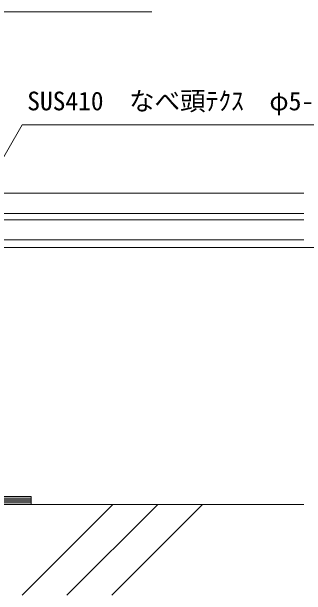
# Model space of a CAD drawing. Units: millimetres on the paper. Extents: x -401 to 401, y -279 to 279.
# Drawn here: x -77.5 to -39.6, y -31.4 to 43.6 of the extents above; entities that cross this region are included whole.
import ezdxf
from ezdxf.enums import TextEntityAlignment as Align

# ---------------------------------------------------------------- set-up
doc = ezdxf.new("R2010")
doc.units = ezdxf.units.MM
doc.linetypes.add('DASHED1', pattern=[1.8, 1.2, -0.6])
for name, color, linetype, lineweight in [('0-0_A-C01-補助線(非印刷)', 4, 'Continuous', 9), ('0-6_0', 7, 'Continuous', 9), ('0-7_A-B03-文字_書込_小', 7, 'Continuous', 9), ('0-A_A-E01-仕上太線', 4, 'Continuous', 9), ('0-B_A-D09-金物_鋼材', 1, 'DASHED1', 9), ('0-C_A-C03-壁種別', 4, 'Continuous', 9)]:
    doc.layers.add(name, color=color, linetype=linetype, lineweight=lineweight)
doc.styles.add('ＭＳ ゴシック', font='')
doc.styles.get('ＭＳ ゴシック').set_extended_font_data('MS Gothic')

# ---------------------------------------------------------------- blocks, each defined once
blk = doc.blocks.new('G$CBAEE64E2')
at = {"layer": '0-B_A-D09-金物_鋼材', "linetype": 'Continuous'}
for p, q in [((-100, 4), (100, 4)), ((-100, 3), (100, 3)), ((-100, 2), (100, 2)), ((-100, 1), (100, 1))]:
    blk.add_line(p, q, dxfattribs=at)
blk.add_lwpolyline([(-100, 0), (100, 0), (100, 5), (-100, 5)], close=True, dxfattribs=at)

msp = doc.modelspace()

# ---------------------------------------------------------------- linework, layer by layer
at = {"layer": '0-0_A-C01-補助線(非印刷)'}
msp.add_line((-400.667, 13.333), (400.667, 13.333), dxfattribs=at)
at = {"layer": '0-7_A-B03-文字_書込_小'}
for points in [[(-107.207, 21.579), (-97.262, 43.642), (-59.49, 43.642)], [(-86.594, 10.99), (-76.173, 29.095), (-34.673, 29.095)]]:
    msp.add_lwpolyline(points, dxfattribs=at)
at = {"layer": '0-A_A-E01-仕上太線'}
for p, q in [((-39.929, 20.297), (-350.071, 20.297)), ((-39.929, 17.697), (-350.071, 17.697)), ((-39.929, 16.897), (-350.071, 16.897)), ((-39.929, 14.297), (-350.071, 14.297)), ((-350.071, -19.703), (-39.929, -19.703))]:
    msp.add_line(p, q, dxfattribs=at)
at = {"layer": '0-C_A-C03-壁種別'}
for p, q in [((-76.185, -31.393), (-64.494, -19.703)), ((-70.422, -31.393), (-58.732, -19.703)), ((-64.66, -31.393), (-52.97, -19.703))]:
    msp.add_line(p, q, dxfattribs=at)

# ---------------------------------------------------------------- block references
at = {"layer": '0-6_0', "xscale": 0.2, "yscale": 0.2}
msp.add_blockref('G$CBAEE64E2', (-95, -19.703), dxfattribs=at)

# ---------------------------------------------------------------- texts
at = {"layer": '0-7_A-B03-文字_書込_小', "style": 'ＭＳ ゴシック'}
msp.add_text('SUS410\u3000なべ頭ﾃｸｽ\u3000φ5-19', height=2.405, dxfattribs=at).set_placement((-75.521, 30.235), align=Align.BOTTOM_LEFT)

doc.saveas('drawing.dxf')
